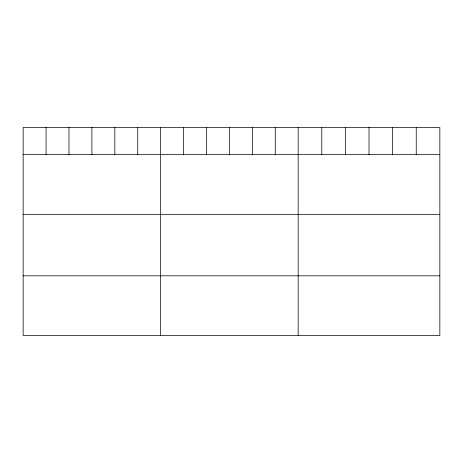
<?xml version="1.0" encoding="UTF-8"?>
<svg xmlns="http://www.w3.org/2000/svg" width="463" height="463" viewBox="0 0 463 463"><rect width="100%" height="100%" fill="white"/><g stroke="black" fill="none" stroke-linecap="round" stroke-linejoin="round"><path stroke-width="0.69" d="M439.85 154.659L439.85 335.49L23.15 335.49L23.15 127.51L439.85 127.51L439.85 154.659L23.15 154.659M23.15 214.334L439.85 214.334M23.15 275.815L439.85 275.815M416.237 127.51L416.237 154.659M392.624 127.51L392.624 154.659M369.011 127.51L369.011 154.659M345.398 127.51L345.398 154.659M321.785 127.51L321.785 154.659M298.172 127.51L298.172 335.49M275.254 127.51L275.254 154.659M252.335 127.51L252.335 154.659M229.416 127.51L229.416 154.659M206.498 127.51L206.498 154.659M183.579 127.51L183.579 154.659M160.661 127.51L160.661 335.49M137.743 127.51L137.743 154.659M114.824 127.51L114.824 154.659M91.906 127.51L91.906 154.659M68.987 127.51L68.987 154.659M46.068 127.51L46.068 154.659"/></g></svg>
